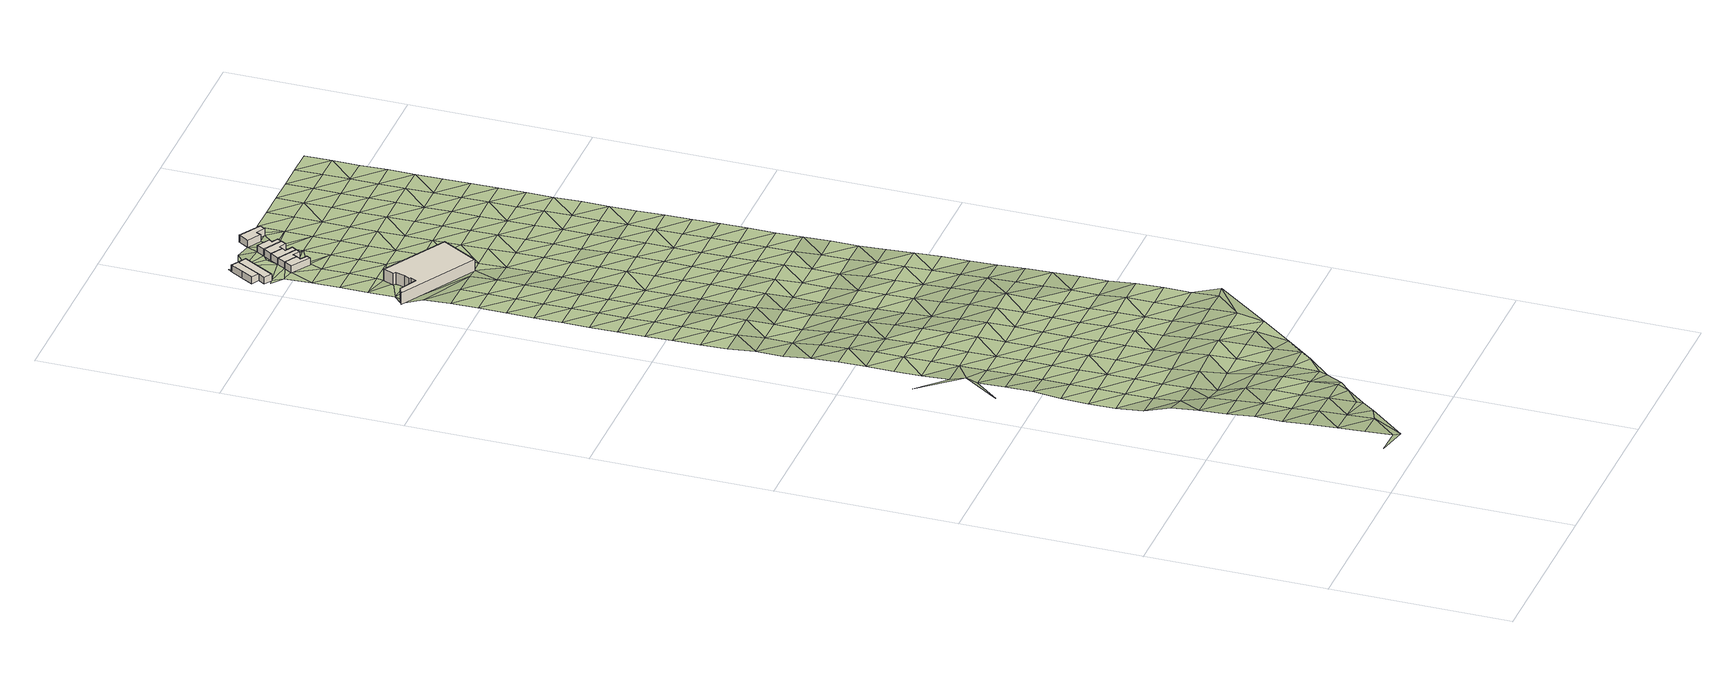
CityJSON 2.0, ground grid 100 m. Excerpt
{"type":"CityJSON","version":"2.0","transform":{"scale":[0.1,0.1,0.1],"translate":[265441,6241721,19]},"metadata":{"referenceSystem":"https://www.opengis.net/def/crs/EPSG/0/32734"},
"CityObjects":{
"building1":{"type":"Building","attributes":{"address":"Salt River Blackpool Football Club 9 Shelley Road Salt River 7925 Cape Town","building":"pavilion","building:levels":2,"building_height":6.9,"plus_code":"4FRW3F87+94C","ground_height":21.06,"roof_height":27.96},"geometry":[{"type":"Solid","lod":"1","boundaries":[[[[0,1,2,3]],[[1,4,5,2]],[[4,6,7,5]],[[6,8,9,7]],[[8,10,11,9]],[[10,12,13,11]],[[12,14,15,13]],[[14,16,17,15]],[[16,18,19,17]],[[18,20,21,19]],[[20,0,3,21]],[[3,2,5,7,9,11,13,15,17,19,21]],[[20,18,16,14,12,10,8,6,4,1,0]]]]}]},
"building2":{"type":"Building","attributes":{"address":"Swift Street Salt River Cape Town","building":"house","building:levels":1,"building_height":4.1,"plus_code":"4FRW3F86+MXW","ground_height":20.4,"roof_height":24.5},"geometry":[{"type":"Solid","lod":"1","boundaries":[[[[22,23,24,25]],[[23,26,27,24]],[[26,28,29,27]],[[28,30,31,29]],[[30,22,25,31]],[[25,24,27,29,31]],[[30,28,26,23,22]]]]}]},
"building3":{"type":"Building","attributes":{"address":"Shelley Road Salt River Cape Town","building":"house","building:levels":1,"building_height":4.1,"plus_code":"4FRW3F87+M2R","ground_height":20.4,"roof_height":24.5},"geometry":[{"type":"Solid","lod":"1","boundaries":[[[[22,30,31,25]],[[30,32,33,31]],[[32,34,35,33]],[[34,36,37,35]],[[36,22,25,37]],[[25,31,33,35,37]],[[36,34,32,30,22]]]]}]},
"building4":{"type":"Building","attributes":{"address":"Shelley Road Salt River Cape Town","building":"house","building:levels":1,"building_height":4.1,"plus_code":"4FRW3F87+J36","ground_height":20.52,"roof_height":24.62},"geometry":[{"type":"Solid","lod":"1","boundaries":[[[[38,39,40,41]],[[39,42,43,40]],[[42,44,45,43]],[[44,46,47,45]],[[46,48,49,47]],[[48,38,41,49]],[[41,40,43,45,47,49]],[[48,46,44,42,39,38]]]]}]},
"building5":{"type":"Building","attributes":{"address":"Shelley Road Salt River Cape Town","building":"house","building:levels":1,"building_height":4.1,"plus_code":"4FRW3F87+J3R","ground_height":20.49,"roof_height":24.59},"geometry":[{"type":"Solid","lod":"1","boundaries":[[[[39,38,41,40]],[[38,50,51,41]],[[50,52,53,51]],[[52,54,55,53]],[[54,56,57,55]],[[56,39,40,57]],[[40,41,51,53,55,57]],[[56,54,52,50,38,39]]]]}]},
"building6":{"type":"Building","attributes":{"address":"Shelley Road Salt River Cape Town","building":"house","building:levels":1,"building_height":4.1,"plus_code":"4FRW3F87+M34","ground_height":20.49,"roof_height":24.59},"geometry":[{"type":"Solid","lod":"1","boundaries":[[[[56,54,55,57]],[[54,58,59,55]],[[58,60,61,59]],[[60,62,63,61]],[[62,64,65,63]],[[64,56,57,65]],[[57,55,59,61,63,65]],[[64,62,60,58,54,56]]]]}]},
"building7":{"type":"Building","attributes":{"address":"Shelley Road Salt River Cape Town","building":"house","building:levels":1,"building_height":4.1,"plus_code":"4FRW3F87+M3Q","ground_height":20.49,"roof_height":24.59},"geometry":[{"type":"Solid","lod":"1","boundaries":[[[[64,62,63,65]],[[62,66,67,63]],[[66,68,69,67]],[[68,70,71,69]],[[70,72,73,71]],[[72,64,65,73]],[[65,63,67,69,71,73]],[[72,70,68,66,62,64]]]]}]},
"building8":{"type":"Building","attributes":{"address":"Shelley Road Salt River Cape Town","building":"house","building:levels":1,"building_height":4.1,"plus_code":"4FRW3F87+M4J","ground_height":20.49,"roof_height":24.59},"geometry":[{"type":"Solid","lod":"1","boundaries":[[[[72,70,71,73]],[[70,74,75,71]],[[74,76,77,75]],[[76,78,79,77]],[[78,80,81,79]],[[80,72,73,81]],[[73,71,75,77,79,81]],[[80,78,76,74,70,72]]]]}]},
"building9":{"type":"Building","attributes":{"address":"Shelley Road Salt River Cape Town","building":"house","building:levels":1,"building_height":4.1,"plus_code":"4FRW3F87+P4P","ground_height":20.06,"roof_height":24.16},"geometry":[{"type":"Solid","lod":"1","boundaries":[[[[82,83,84,85]],[[83,86,87,84]],[[86,88,89,87]],[[88,90,91,89]],[[90,92,93,91]],[[92,82,85,93]],[[85,84,87,89,91,93]],[[92,90,88,86,83,82]]]]}]},
"terrain1":{"type":"TINRelief","geometry":[{"type":"CompositeSurface","lod":"1","boundaries":[[[94,95,96]],[[94,96,97]],[[94,97,98]],[[99,98,97]],[[96,100,97]],[[101,102,99]],[[97,103,99]],[[102,101,104]],[[101,99,103]],[[103,97,100]],[[105,104,106]],[[104,101,106]],[[107,108,105]],[[109,103,100]],[[106,107,105]],[[101,103,110]],[[108,111,112]],[[103,109,113]],[[101,110,106]],[[107,111,108]],[[103,113,110]],[[112,114,115]],[[106,116,107]],[[111,117,112]],[[116,106,110]],[[115,114,118]],[[112,117,114]],[[109,119,113]],[[119,110,113]],[[111,107,120]],[[116,121,107]],[[118,122,123]],[[117,111,120]],[[122,118,114]],[[107,121,120]],[[116,110,124]],[[110,119,124]],[[125,123,126]],[[123,122,126]],[[114,117,127]],[[128,121,116]],[[120,129,117]],[[130,125,131]],[[124,128,116]],[[124,119,132]],[[122,114,127]],[[126,131,125]],[[117,129,127]],[[120,121,133]],[[134,135,130]],[[124,132,128]],[[128,133,121]],[[122,136,126]],[[130,131,134]],[[137,138,139]],[[140,129,120]],[[127,136,122]],[[141,135,142]],[[133,140,120]],[[132,143,128]],[[131,126,144]],[[134,142,135]],[[136,144,126]],[[145,137,146]],[[139,141,147]],[[127,129,148]],[[133,128,149]],[[140,150,129]],[[131,151,134]],[[141,142,147]],[[128,143,149]],[[127,148,136]],[[144,151,131]],[[129,150,148]],[[152,140,133]],[[137,139,153]],[[142,134,154]],[[147,153,139]],[[149,152,133]],[[144,136,155]],[[146,137,156]],[[151,154,134]],[[156,157,146]],[[140,158,150]],[[136,148,155]],[[142,159,147]],[[152,158,140]],[[137,153,156]],[[149,143,160]],[[151,144,161]],[[154,159,142]],[[155,161,144]],[[152,149,160]],[[162,157,163]],[[153,147,164]],[[150,165,148]],[[157,156,166]],[[158,167,150]],[[159,164,147]],[[168,162,163]],[[154,151,169]],[[148,165,155]],[[157,166,163]],[[151,161,170]],[[150,167,165]],[[153,171,156]],[[158,152,172]],[[152,160,172]],[[154,169,159]],[[164,171,153]],[[151,170,169]],[[161,155,173]],[[174,168,175]],[[166,156,176]],[[167,158,177]],[[163,178,168]],[[173,155,165]],[[164,159,179]],[[171,176,156]],[[172,177,158]],[[180,174,175]],[[170,161,181]],[[168,178,175]],[[159,169,179]],[[166,182,163]],[[181,161,173]],[[171,164,183]],[[165,167,184]],[[176,182,166]],[[160,185,172]],[[167,177,186]],[[170,187,169]],[[179,183,164]],[[188,180,189]],[[178,163,190]],[[165,184,173]],[[175,191,180]],[[187,170,181]],[[167,186,184]],[[177,172,185]],[[182,190,163]],[[192,188,189]],[[176,171,193]],[[169,194,179]],[[180,191,189]],[[171,183,195]],[[178,196,175]],[[181,173,197]],[[194,169,187]],[[176,193,182]],[[190,196,178]],[[171,195,193]],[[173,184,197]],[[183,179,198]],[[177,199,186]],[[192,200,201]],[[191,175,202]],[[177,185,199]],[[189,203,192]],[[198,179,194]],[[190,182,204]],[[205,187,181]],[[184,186,199]],[[196,202,175]],[[197,206,181]],[[207,201,200]],[[183,208,195]],[[200,192,203]],[[182,193,204]],[[191,209,189]],[[187,205,194]],[[183,198,208]],[[205,181,206]],[[196,190,210]],[[184,211,197]],[[202,209,191]],[[212,207,213]],[[204,210,190]],[[211,184,199]],[[203,189,214]],[[195,215,193]],[[198,194,216]],[[213,207,200]],[[208,217,195]],[[199,185,218]],[[206,197,219]],[[209,214,189]],[[205,216,194]],[[212,220,221]],[[202,196,222]],[[193,215,204]],[[196,210,223]],[[195,217,215]],[[219,197,211]],[[208,198,224]],[[220,212,213]],[[203,225,200]],[[202,222,209]],[[206,226,205]],[[218,211,199]],[[214,227,203]],[[196,223,222]],[[216,224,198]],[[228,229,221]],[[210,204,230]],[[226,206,219]],[[213,200,225]],[[231,217,208]],[[221,220,228]],[[203,227,225]],[[230,204,215]],[[214,209,232]],[[233,216,205]],[[224,231,208]],[[234,229,235]],[[223,210,236]],[[219,211,237]],[[209,222,232]],[[233,205,226]],[[218,237,211]],[[220,213,238]],[[228,235,229]],[[236,210,230]],[[227,214,239]],[[215,217,240]],[[216,241,224]],[[238,213,225]],[[231,242,217]],[[243,244,234]],[[223,245,222]],[[246,226,219]],[[232,239,214]],[[216,233,241]],[[247,228,220]],[[215,240,230]],[[235,243,234]],[[245,223,236]],[[217,242,240]],[[237,246,219]],[[231,224,248]],[[220,238,247]],[[244,249,250]],[[225,227,251]],[[222,252,232]],[[226,253,233]],[[227,239,254]],[[224,241,248]],[[235,228,255]],[[236,230,256]],[[243,249,244]],[[252,222,245]],[[246,253,226]],[[238,225,251]],[[242,231,257]],[[247,255,228]],[[227,254,251]],[[230,240,256]],[[258,250,259]],[[239,232,260]],[[248,257,231]],[[243,235,261]],[[241,233,262]],[[218,263,237]],[[249,259,250]],[[260,232,252]],[[253,264,233]],[[247,238,265]],[[245,236,266]],[[267,246,237]],[[255,261,235]],[[256,268,236]],[[258,269,270]],[[239,271,254]],[[272,240,242]],[[241,262,248]],[[251,265,238]],[[242,257,273]],[[233,264,262]],[[274,249,243]],[[252,245,266]],[[253,246,267]],[[259,269,258]],[[239,260,271]],[[266,236,268]],[[275,255,247]],[[240,272,256]],[[261,274,243]],[[242,273,272]],[[270,276,277]],[[257,248,278]],[[265,275,247]],[[259,249,279]],[[254,280,251]],[[252,281,260]],[[264,253,282]],[[269,276,270]],[[267,237,263]],[[271,283,254]],[[278,248,262]],[[284,261,255]],[[268,256,285]],[[274,279,249]],[[266,281,252]],[[267,282,253]],[[286,287,288]],[[277,289,290]],[[251,280,265]],[[257,291,273]],[[275,284,255]],[[254,283,280]],[[285,256,272]],[[292,269,259]],[[271,260,293]],[[294,262,264]],[[276,289,277]],[[291,257,278]],[[274,261,295]],[[268,296,266]],[[279,292,259]],[[293,260,281]],[[264,282,294]],[[288,287,297]],[[275,265,298]],[[273,299,272]],[[284,295,261]],[[296,268,285]],[[282,267,263]],[[290,300,286]],[[276,269,301]],[[302,283,271]],[[278,262,303]],[[297,287,304]],[[265,280,298]],[[299,273,291]],[[305,279,274]],[[281,266,306]],[[269,292,301]],[[293,302,271]],[[294,303,262]],[[307,288,308]],[[309,288,297]],[[310,284,275]],[[295,305,274]],[[306,266,296]],[[290,289,300]],[[304,311,297]],[[289,276,312]],[[308,288,309]],[[285,272,313]],[[278,314,291]],[[298,310,275]],[[272,299,315]],[[292,279,316]],[[283,317,280]],[[293,281,318]],[[301,312,276]],[[302,319,283]],[[278,303,314]],[[320,307,321]],[[284,322,295]],[[296,285,313]],[[305,316,279]],[[318,281,306]],[[272,315,313]],[[308,0,307]],[[280,317,298]],[[308,309,323]],[[310,322,284]],[[283,319,317]],[[0,321,307]],[[324,301,292]],[[299,291,325]],[[326,286,300]],[[312,300,289]],[[314,327,291]],[[328,329,320]],[[302,293,330]],[[331,332,333]],[[296,334,306]],[[316,324,292]],[[293,318,335]],[[305,295,336]],[[298,337,310]],[[315,299,325]],[[321,328,320]],[[322,338,295]],[[334,296,313]],[[325,291,327]],[[339,312,301]],[[319,302,330]],[[332,329,340]],[[337,298,317]],[[293,335,330]],[[305,336,316]],[[324,339,301]],[[295,338,336]],[[333,332,39]],[[322,310,341]],[[318,306,342]],[[315,343,313]],[[328,344,329]],[[326,300,312]],[[334,345,306]],[[329,344,340]],[[310,337,341]],[[343,315,325]],[[39,332,340]],[[346,321,0]],[[324,316,347]],[[317,319,348]],[[335,318,342]],[[339,349,312]],[[330,350,319]],[[306,345,342]],[[326,312,349]],[[333,39,56]],[[321,346,328]],[[338,322,351]],[[352,334,313]],[[316,336,347]],[[353,23,22]],[[36,333,56]],[[337,317,348]],[[341,351,322]],[[319,350,348]],[[352,313,343]],[[344,354,340]],[[355,339,324]],[[335,356,330]],[[344,328,357]],[[338,358,336]],[[345,334,359]],[[347,355,324]],[[342,356,335]],[[337,360,341]],[[349,361,326]],[[362,346,0]],[[346,357,328]],[[338,351,358]],[[334,352,359]],[[339,363,349]],[[350,330,364]],[[365,22,36]],[[56,366,36]],[[38,48,46]],[[360,337,348]],[[344,367,354]],[[336,368,347]],[[355,363,339]],[[356,364,330]],[[366,56,64]],[[46,52,38]],[[362,0,20]],[[351,341,369]],[[342,345,370]],[[38,52,50]],[[72,36,366]],[[344,357,367]],[[368,336,358]],[[359,371,345]],[[20,326,361]],[[46,354,367]],[[64,72,366]],[[369,341,360]],[[80,36,72]],[[361,349,372]],[[373,355,347]],[[350,374,348]],[[365,36,80]],[[356,342,370]],[[363,375,349]],[[364,376,350]],[[345,371,370]],[[52,46,377]],[[378,357,346]],[[351,379,358]],[[373,347,368]],[[377,46,367]],[[62,60,58]],[[348,374,360]],[[52,377,54]],[[362,378,346]],[[349,375,372]],[[379,351,369]],[[350,376,374]],[[363,355,380]],[[54,377,58]],[[62,58,68]],[[62,68,66]],[[367,357,381]],[[368,358,382]],[[364,356,383]],[[86,365,80]],[[355,373,380]],[[361,384,20]],[[370,385,356]],[[68,58,377]],[[369,360,386]],[[378,381,357]],[[384,361,372]],[[382,358,379]],[[70,68,377]],[[363,387,375]],[[376,364,383]],[[86,80,78]],[[360,374,386]],[[356,385,383]],[[377,367,388]],[[373,368,389]],[[387,363,380]],[[362,20,390]],[[76,391,78]],[[76,74,391]],[[390,378,362]],[[392,379,369]],[[381,388,367]],[[389,368,382]],[[78,88,86]],[[78,391,88]],[[386,392,369]],[[377,393,70]],[[384,390,20]],[[394,372,375]],[[373,395,380]],[[376,396,374]],[[70,393,74]],[[387,397,375]],[[383,398,376]],[[379,399,382]],[[388,393,377]],[[373,389,395]],[[391,74,400]],[[88,391,92]],[[401,381,378]],[[372,394,384]],[[374,396,386]],[[390,402,378]],[[375,397,394]],[[392,399,379]],[[396,376,398]],[[380,403,387]],[[90,88,92]],[[381,401,388]],[[393,400,74]],[[378,402,401]],[[92,391,400]],[[403,380,395]],[[404,390,384]],[[389,382,405]],[[386,406,392]],[[399,407,382]],[[397,387,408]],[[404,384,394]],[[406,386,396]],[[393,388,409]],[[389,405,395]],[[400,82,92]],[[403,408,387]],[[382,407,405]],[[402,390,410]],[[399,392,411]],[[388,401,409]],[[412,394,397]],[[400,413,82]],[[390,404,410]],[[392,406,411]],[[414,82,413]],[[415,400,393]],[[403,395,416]],[[412,397,408]],[[407,399,417]],[[409,415,393]],[[416,395,405]],[[401,402,418]],[[404,394,419]],[[410,420,402]],[[411,417,399]],[[400,421,413]],[[422,408,403]],[[419,394,412]],[[401,418,409]],[[407,423,405]],[[415,421,400]],[[402,420,418]],[[416,422,403]],[[410,404,424]],[[407,417,423]],[[419,424,404]],[[409,425,415]],[[412,408,426]],[[405,427,416]],[[421,428,413]],[[422,429,408]],[[430,420,410]],[[425,409,418]],[[427,405,423]],[[426,419,412]],[[424,430,410]],[[426,408,429]],[[421,415,431]],[[420,432,418]],[[422,416,433]],[[425,434,415]],[[427,435,416]],[[430,432,420]],[[428,421,431]],[[424,419,436]],[[429,422,433]],[[415,434,431]],[[419,426,437]],[[416,435,433]],[[425,418,438]],[[430,424,436]],[[432,438,418]],[[419,437,436]],[[439,434,425]],[[426,429,440]],[[431,441,428]],[[433,442,429]],[[430,443,432]],[[438,439,425]],[[437,426,440]],[[443,430,436]],[[440,429,442]],[[431,434,444]],[[439,444,434]],[[445,438,432]],[[437,446,436]],[[443,447,432]],[[448,441,431]],[[446,437,440]],[[438,445,439]],[[444,448,431]],[[432,447,445]],[[449,443,436]],[[449,436,446]],[[444,439,450]],[[448,451,441]],[[447,443,452]],[[439,445,450]],[[443,449,452]],[[453,448,444]],[[450,453,444]],[[445,447,454]],[[452,455,447]],[[448,456,451]],[[445,454,450]],[[453,456,448]],[[447,455,454]],[[450,457,453]],[[456,458,451]],[[457,450,454]],[[456,453,459]],[[457,460,453]],[[458,456,459]],[[453,460,459]],[[459,461,458]]]}]}
},
"vertices":[
[291,5550,21],[269,5491,21],[269,5491,90],[291,5550,90],[281,5482,21],[281,5482,90],[265,5431,21],[265,5431,90],[247,5397,21],[247,5397,90],[256,5392,21],[256,5392,90],[237,5358,21],[237,5358,90],[140,5410,21],[140,5410,90],[97,5389,21],[97,5389,90],[530,5138,21],[530,5138,90],[649,5342,21],[649,5342,90],
[174,6297,14],[136,6321,14],[136,6321,55],[174,6297,55],[94,6250,14],[94,6250,55],[56,6184,14],[56,6184,55],[97,6161,14],[97,6161,55],
[73,6122,14],[73,6122,55],[115,6097,14],[115,6097,55],[218,6273,14],[218,6273,55],
[320,6031,15],[249,6072,15],[249,6072,56],[320,6031,56],[220,6025,15],[220,6025,56],[326,5959,15],[326,5959,56],[340,5982,15],[340,5982,56],[304,6005,15],[304,6005,56],
[332,6052,15],[332,6052,56],[368,6031,15],[368,6031,56],[384,6054,15],[384,6054,56],[275,6118,15],[275,6118,56],
[399,6081,15],[399,6081,56],[359,6105,15],[359,6105,56],[372,6126,15],[372,6126,56],[303,6166,15],[303,6166,56],
[382,6144,15],[382,6144,56],[423,6125,15],[423,6125,56],[438,6153,15],[438,6153,56],[334,6213,15],[334,6213,56],
[452,6177,15],[452,6177,56],[418,6197,15],[418,6197,56],[430,6217,15],[430,6217,56],[359,6258,15],[359,6258,56],
[552,6306,11],[430,6378,11],[430,6378,52],[552,6306,52],[395,6320,11],[395,6320,52],[469,6277,11],[469,6277,52],[484,6303,11],[484,6303,52],[533,6275,11],[533,6275,52],
[152,40,255],[2,40,262],[174,5,255],[302,190,238],[152,190,246],[152,340,238],[373,222,238],[302,490,223],[152,490,230],[302,340,230],[152,640,219],[152,790,219],[302,640,210],[302,790,210],[152,940,206],[455,304,222],[452,490,217],[302,940,199],[152,1090,197],[452,340,222],[302,1240,139],[152,1240,182],[452,640,205],[302,1090,184],[152,1390,136],[561,419,211],[452,940,188],[452,790,205],[302,1390,123],[152,1540,120],[602,490,211],[152,1690,119],[302,1540,121],[452,1240,128],[602,640,199],[452,1090,144],[152,1840,121],[302,1690,121],[626,483,211],[602,790,199],[302,1840,119],[152,1990,133],[452,1390,124],[180,2359,126],[2,2140,149],[152,2290,126],[602,940,184],[152,2140,133],[302,1990,121],[731,593,174],[452,1540,123],[2,2590,118],[152,2440,117],[302,2140,121],[602,1240,140],[752,640,174],[602,1090,159],[452,1690,121],[752,790,174],[302,2290,116],[452,1840,119],[602,1390,126],[302,2440,111],[152,2590,110],[752,940,163],[452,1990,116],[853,725,174],[602,1540,123],[152,2740,108],[302,2740,108],[452,2140,117],[752,1240,153],[302,2590,110],[752,1090,159],[152,2890,107],[602,1840,120],[602,1690,121],[452,2290,113],[903,790,174],[752,1390,140],[152,3040,105],[302,3040,100],[452,2440,111],[903,940,163],[302,2890,107],[602,1990,115],[152,3190,96],[752,1540,126],[452,2590,110],[602,2140,115],[903,1240,153],[1013,898,155],[903,1090,159],[752,1690,122],[152,3340,81],[302,3340,74],[452,2740,105],[302,3190,90],[152,3490,81],[602,2440,112],[752,1840,119],[602,2290,113],[452,2890,100],[903,1390,140],[752,1990,116],[1053,1090,152],[302,3640,64],[152,3640,67],[452,3040,93],[302,3490,74],[602,2590,111],[903,1690,122],[903,1540,126],[152,3790,61],[752,2140,116],[452,3190,84],[602,2740,107],[1053,1240,149],[152,3940,58],[302,3790,59],[452,3340,70],[752,2440,114],[903,1840,119],[752,2290,115],[1165,1081,149],[1053,1390,141],[302,3940,56],[152,4090,54],[602,3040,85],[602,2890,97],[903,1990,116],[452,3640,67],[1053,1540,126],[452,3490,70],[302,4090,52],[152,4240,51],[752,2590,105],[903,2140,116],[602,3190,79],[1053,1690,120],[152,4390,49],[302,4240,49],[752,2740,91],[1203,1240,147],[452,3790,62],[602,3340,69],[903,2440,114],[1053,1840,119],[903,2290,115],[302,4390,48],[152,4540,48],[752,2890,83],[1203,1390,139],[452,3940,53],[1053,1990,113],[302,4540,47],[152,4690,46],[602,3640,54],[752,3040,77],[1203,1540,126],[602,3490,69],[452,4090,49],[903,2590,105],[1053,2140,113],[152,4840,46],[302,4690,45],[752,3190,72],[452,4240,46],[1203,1840,120],[1436,1404,126],[1203,1690,121],[602,3790,51],[903,2890,83],[1353,1390,131],[903,2740,91],[302,4840,45],[152,4990,46],[752,3340,57],[1053,2440,114],[1053,2290,112],[452,4390,44],[602,3940,47],[302,4990,44],[152,5140,44],[1203,1990,108],[452,4540,44],[752,3640,54],[903,3040,77],[1353,1540,124],[752,3490,57],[602,4090,43],[1053,2590,100],[97,5389,27],[140,5410,27],[152,5440,26],[302,5140,42],[152,5290,37],[1203,2140,108],[452,4690,43],[903,3190,72],[1353,1690,123],[602,4240,40],[1053,2740,87],[247,5397,26],[752,3790,51],[1203,2290,101],[452,5140,35],[452,4840,43],[903,3340,57],[1353,1840,120],[237,5358,34],[602,4390,39],[1053,2890,80],[152,5590,24],[269,5491,26],[265,5431,26],[752,3940,47],[256,5392,26],[452,4990,42],[1203,2590,90],[1353,1990,103],[1203,2440,97],[602,4540,35],[903,3640,51],[1053,3040,74],[903,3490,57],[152,5740,24],[302,5590,21],[752,4090,43],[281,5482,26],[602,4690,33],[1353,2290,97],[530,5138,25],[1353,2140,103],[302,5740,20],[152,5890,22],[1053,3340,55],[84,6091,17],[152,6040,17],[115,6097,17],[1203,2740,82],[1053,3190,68],[752,4390,39],[903,3790,46],[752,4240,40],[602,4840,33],[220,6025,17],[903,3940,43],[1203,3040,71],[1353,2440,91],[302,5890,20],[1203,2890,77],[452,5590,18],[752,4540,35],[1053,3640,49],[602,4990,30],[1053,3490,55],[903,4090,40],[1353,2590,84],[152,6340,14],[326,5959,20],[752,4690,33],[1203,3190,66],[452,5740,17],[903,4240,39],[1353,2740,77],[1053,3790,45],[602,5140,25],[602,5440,18],[752,4840,33],[1203,3340,54],[302,6340,11],[302,6190,15],[452,5890,16],[903,4390,37],[1053,3940,40],[1353,3040,68],[1353,2890,74],[752,5140,25],[903,4540,34],[1203,3640,46],[752,4990,30],[1203,3490,54],[452,6040,15],[602,5590,16],[1053,4090,37],[903,4690,28],[602,5740,14],[1053,4240,36],[1353,3340,50],[752,5290,21],[1353,3190,59],[1203,3790,42],[903,4840,28],[602,5890,12],[1053,4390,35],[752,5440,18],[452,6190,15],[1203,3940,39],[602,6040,11],[903,5140,23],[1053,4540,33],[1353,3640,44],[903,4990,26],[1353,3490,50],[1203,4090,38],[602,6190,11],[752,5740,14],[752,5590,16],[1053,4690,27],[903,5290,20],[1203,4390,31],[1353,3790,41],[1203,4240,33],[1053,4840,27],[752,5890,12],[903,5440,18],[1353,3940,40],[1053,4990,23],[602,6340,11],[569,6334,11],[752,6040,11],[1203,4540,29],[1353,4090,38],[903,5740,13],[1053,5140,20],[903,5590,15],[752,6190,11],[1203,4690,25],[1353,4240,34],[1053,5290,19],[903,5890,12],[1203,4990,22],[1353,4390,30],[752,6340,11],[1203,4840,25],[1053,5440,17],[903,6190,10],[1053,5590,14],[1353,4690,23],[903,6040,10],[1353,4540,25],[1203,5290,17],[1203,5140,18],[1053,5740,13],[1053,5890,11],[1353,4990,19],[903,6340,9],[1353,4840,23],[1203,5440,15],[1053,6040,9],[1203,5740,12],[1353,5140,17],[1203,5590,13],[1053,6190,9],[1353,5290,17],[1203,5890,10],[1053,6340,8],[1353,5440,14],[1203,6040,8],[1353,5740,10],[1353,5590,11],[1203,6190,8],[1353,5890,9],[1203,6340,6],[1353,6190,5],[1353,6040,5],[1353,6340,1]
]}
